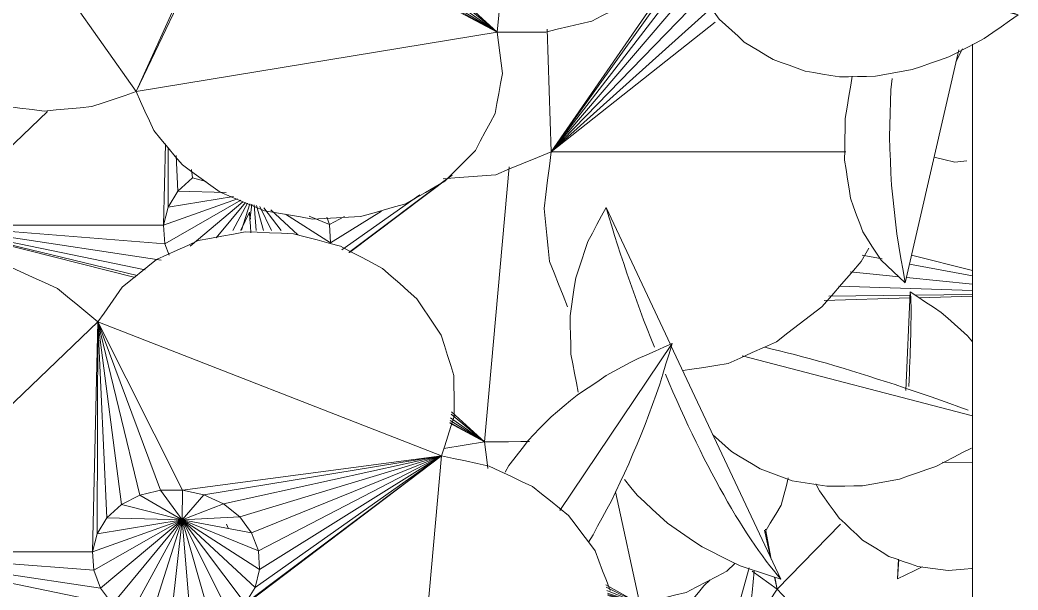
# Model space of a CAD drawing. Header units: metres. Extents: x -18.34 to -13.25, y -25.49 to -16.26.
# Drawn here: x -14.7853 to -14.6854, y -21.1106 to -21.0536 of the extents above; entities that cross this region are included whole.
import ezdxf

# ---------------------------------------------------------------- set-up
doc = ezdxf.new("R2010")
doc.units = ezdxf.units.M
for name, color, linetype, lineweight in [('Importações nas famílias', 7, 'Continuous', 5), ('Quadro estrutural', 7, 'Continuous', 5), ('Vegetação', 7, 'Continuous', 5)]:
    doc.layers.add(name, color=color, linetype=linetype, lineweight=lineweight)

# ---------------------------------------------------------------- blocks, each defined once
blk = doc.blocks.new('Tram - Tram-V1-Pavimento 02 - Executivo')
at = {"layer": 'Quadro estrutural'}
blk.add_line((3.763172, -0.05), (3.494754, -0.05), dxfattribs=at)
blk = doc.blocks.new('Planta_pergolado_12200 - plantas pergolado_skp_Component_12-V3789-Pavimento 02 - Executivo')
at = {"layer": 'Importações nas famílias', "color": 9}
blk.add_line((-0.100745, -0.047518), (-0.094725, -0.024481), dxfattribs=at)
at = {"layer": 'Importações nas famílias', "color": 9, "flags": 128}
for points in [[(-0.102601, -0.021515), (-0.103172, -0.022143), (-0.103743, -0.02277), (-0.104314, -0.023398)], [(-0.104314, -0.023398), (-0.10475, -0.02412), (-0.105187, -0.024843), (-0.105624, -0.025565), (-0.106061, -0.026288)], [(-0.106061, -0.026288), (-0.106354, -0.027089), (-0.106646, -0.02789), (-0.106939, -0.02869), (-0.107231, -0.029491)], [(-0.09461, -0.02971), (-0.094426, -0.028967), (-0.094243, -0.028224), (-0.094059, -0.027481), (-0.093876, -0.026738)], [(-0.107231, -0.029491), (-0.107373, -0.030351), (-0.107514, -0.031212), (-0.107656, -0.032072), (-0.107797, -0.032932)], [(-0.095486, -0.032899), (-0.095267, -0.032101), (-0.095048, -0.031304), (-0.094829, -0.030507), (-0.09461, -0.02971)], [(-0.107797, -0.032932), (-0.107784, -0.033832), (-0.107771, -0.034731), (-0.107758, -0.035631), (-0.107745, -0.03653)], [(-0.096493, -0.036268), (-0.096241, -0.035426), (-0.095989, -0.034583), (-0.095738, -0.033741), (-0.095486, -0.032899)], [(-0.107745, -0.03653), (-0.107578, -0.037448), (-0.107411, -0.038365), (-0.107244, -0.039283), (-0.107077, -0.0402)], [(-0.097622, -0.039782), (-0.09734, -0.038904), (-0.097058, -0.038025), (-0.096775, -0.037147), (-0.096493, -0.036268)], [(-0.098858, -0.0434), (-0.098549, -0.042496), (-0.09824, -0.041591), (-0.097931, -0.040687), (-0.097622, -0.039782)], [(-0.107077, -0.0402), (-0.10676, -0.041115), (-0.106443, -0.042029), (-0.106125, -0.042943), (-0.105808, -0.043857)], [(-0.105808, -0.043857), (-0.105348, -0.044747), (-0.104888, -0.045636), (-0.104428, -0.046525), (-0.103968, -0.047415)], [(-0.100189, -0.047083), (-0.099857, -0.046162), (-0.099524, -0.045242), (-0.099191, -0.044321), (-0.098858, -0.0434)]]:
    blk.add_lwpolyline(points, dxfattribs=at)
blk = doc.blocks.new('Planta_pergolado_12200 - plantas pergolado_skp_Component_17-V3790-Pavimento 02 - Executivo')
at = {"layer": 'Importações nas famílias', "color": 9}
for p, q in [((-0.086916, 0.03625), (-0.081665, 0.056943)), ((-0.086706, 0.036054), (-0.081665, 0.056943)), ((-0.086125, 0.035256), (-0.081665, 0.056943)), ((-0.085155, 0.033671), (-0.081665, 0.056943)), ((-0.081665, 0.056943), (-0.085094, 0.05452)), ((-0.083525, 0.033295), (-0.081665, 0.056943)), ((-0.081669, 0.033416), (-0.081665, 0.056943)), ((-0.081665, 0.056943), (-0.070285, 0.045033)), ((-0.08466, 0.032863), (-0.083525, 0.033295)), ((-0.083525, 0.033295), (-0.081669, 0.033416)), ((-0.079166, 0.02568), (-0.083525, 0.033295)), ((-0.073515, 0.033224), (-0.081669, 0.033416)), ((-0.079874, 0.032966), (-0.081669, 0.033416)), ((-0.079028, 0.026023), (-0.081669, 0.033416)), ((-0.078261, 0.031978), (-0.079874, 0.032966)), ((-0.079874, 0.032966), (-0.073921, 0.03294)), ((-0.078797, 0.026436), (-0.079874, 0.032966)), ((-0.078397, 0.027154), (-0.078261, 0.031978)), ((-0.078261, 0.031978), (-0.07469, 0.032141)), ((-0.076941, 0.030518), (-0.078261, 0.031978)), ((-0.079316, 0.025473), (-0.083759, 0.030762)), ((-0.07729, 0.029139), (-0.076941, 0.030518)), ((-0.076097, 0.030627), (-0.076941, 0.030518)), ((-0.079389, 0.025223), (-0.082943, 0.028148)), ((-0.079452, 0.025004), (-0.08219, 0.026498)), ((-0.079512, 0.024797), (-0.082152, 0.02563)), ((-0.079636, 0.024368), (-0.08219, 0.024148)), ((-0.07971, 0.024115), (-0.08219, 0.023406)), ((-0.079572, 0.02459), (-0.080934, 0.02474)), ((-0.079801, 0.023801), (-0.08219, 0.022601)), ((-0.08219, 0.021658), (-0.079926, 0.02337)), ((-0.080126, 0.022679), (-0.08262, 0.019979)), ((-0.083438, 0.016701), (-0.080549, 0.021221)), ((-0.081583, 0.016821), (-0.080763, 0.018836)), ((-0.08087, 0.017092), (-0.081583, 0.016821)), ((-0.081583, 0.016821), (-0.083438, 0.016701)), ((-0.080269, 0.011627), (-0.083438, 0.016701)), ((-0.080798, 0.01531), (-0.081583, 0.016821)), ((-0.078623, 0.007785), (-0.084118, 0.01557)), ((-0.076651, 0.004554), (-0.084414, 0.014811)), ((-0.076647, 0.004585), (-0.084389, 0.014873)), ((-0.104007, 0.005364), (-0.103342, 0.001313)), ((-0.103342, 0.001313), (-0.101487, 0.004776)), ((-0.103342, 0.001313), (-0.101398, 0.004762)), ((-0.101222, 0.004735), (-0.103342, 0.001313)), ((-0.100949, 0.004694), (-0.103342, 0.001313)), ((-0.100582, 0.004637), (-0.103342, 0.001313)), ((-0.100328, 0.004598), (-0.103342, 0.001313)), ((-0.07582, -0.001169), (-0.103342, 0.001313))]:
    blk.add_line(p, q, dxfattribs=at)
at = {"layer": 'Importações nas famílias', "color": 9, "flags": 128}
for points in [[(-0.074649, 0.064504), (-0.073519, 0.064943), (-0.07239, 0.065381), (-0.071261, 0.06582), (-0.070132, 0.066258)], [(-0.070132, 0.066258), (-0.068959, 0.066298), (-0.067786, 0.066339), (-0.066614, 0.066379), (-0.065441, 0.06642)], [(-0.065441, 0.06642), (-0.064325, 0.066058), (-0.063209, 0.065697), (-0.062094, 0.065336), (-0.060978, 0.064975)], [(-0.060978, 0.064975), (-0.060014, 0.064243), (-0.05905, 0.063511)], [(-0.078606, 0.061308), (-0.077616, 0.062107), (-0.076627, 0.062906), (-0.075638, 0.063705), (-0.074649, 0.064504)], [(-0.08571, 0.062126), (-0.084907, 0.061416), (-0.084104, 0.060705)], [(-0.081665, 0.056943), (-0.0809, 0.058034), (-0.080135, 0.059125), (-0.07937, 0.060217), (-0.078606, 0.061308)], [(-0.084104, 0.060705), (-0.083494, 0.059765), (-0.082884, 0.058824), (-0.082275, 0.057883), (-0.081665, 0.056943)], [(-0.103342, 0.001313), (-0.104369, 0.001183), (-0.105396, 0.001053), (-0.106018, 0.000974)], [(-0.103318, -0.003208), (-0.103323, -0.002321), (-0.103329, -0.00111), (-0.103335, 0.000101), (-0.103342, 0.001313)]]:
    blk.add_lwpolyline(points, dxfattribs=at)
blk = doc.blocks.new('Planta_pergolado_12200 - plantas pergolado_skp_Component_16-V3791-Pavimento 02 - Executivo')
for name in ['Planta_pergolado_12200 - plantas pergolado_skp_Component_17-V3790-Pavimento 02 - Executivo', 'Planta_pergolado_12200 - plantas pergolado_skp_Component_12-V3789-Pavimento 02 - Executivo']:
    blk.add_blockref(name, (0, 0))
blk = doc.blocks.new('Planta_pergolado_12200 - plantas pergolado_skp_Component_12-V3802-Pavimento 02 - Executivo')
at = {"layer": 'Importações nas famílias', "color": 9}
for p, q in [((-0.111576, 0.027119), (-0.112057, 0.026919)), ((-0.080362, 0.024815), (-0.081056, 0.024724))]:
    blk.add_line(p, q, dxfattribs=at)
at = {"layer": 'Importações nas famílias', "color": 9, "flags": 128}
for points in [[(-0.080362, 0.024815), (-0.081257, 0.025246), (-0.082152, 0.025677), (-0.08219, 0.025696)], [(-0.082444, 0.024682), (-0.08175, 0.024726), (-0.081056, 0.02477), (-0.080362, 0.024815)]]:
    blk.add_lwpolyline(points, dxfattribs=at)
blk = doc.blocks.new('Planta_pergolado_12200 - plantas pergolado_skp_Component_12-V514-Pavimento 02 - Executivo')
at = {"layer": 'Importações nas famílias', "color": 9}
for p, q in [((-0.093519, 0.017482), (-0.110227, 0.006232)), ((-0.113392, 0.009084), (-0.112637, 0.009554)), ((-0.105724, 0.001133), (-0.106387, 0.000745))]:
    blk.add_line(p, q, dxfattribs=at)
at = {"layer": 'Importações nas famílias', "color": 9, "flags": 128}
for points in [[(-0.097586, 0.016223), (-0.096569, 0.016538), (-0.095552, 0.016853), (-0.094536, 0.017167), (-0.093519, 0.017482)], [(-0.093519, 0.017482), (-0.093887, 0.016628), (-0.094255, 0.015774), (-0.094623, 0.01492), (-0.09499, 0.014065)], [(-0.101624, 0.014765), (-0.100614, 0.01513), (-0.099605, 0.015494), (-0.098595, 0.015859), (-0.097586, 0.016223)], [(-0.105539, 0.013142), (-0.10456, 0.013548), (-0.103581, 0.013953), (-0.102602, 0.014359), (-0.101624, 0.014765)], [(-0.09499, 0.014065), (-0.095421, 0.013269), (-0.095852, 0.012473), (-0.096284, 0.011677), (-0.096715, 0.010881)], [(-0.109239, 0.011391), (-0.108314, 0.011829), (-0.107389, 0.012266), (-0.106464, 0.012704), (-0.105539, 0.013142)], [(-0.112637, 0.009554), (-0.111788, 0.010013), (-0.110938, 0.010473), (-0.110088, 0.010932), (-0.109239, 0.011391)], [(-0.096715, 0.010881), (-0.097204, 0.010152), (-0.097694, 0.009423), (-0.098183, 0.008694), (-0.098673, 0.007965)], [(-0.098673, 0.007965), (-0.099216, 0.007311), (-0.099758, 0.006658), (-0.100301, 0.006004), (-0.100844, 0.00535)], [(-0.100844, 0.00535), (-0.101433, 0.004778), (-0.102023, 0.004207), (-0.102613, 0.003636), (-0.103203, 0.003064)], [(-0.103203, 0.003064), (-0.103833, 0.002581), (-0.104463, 0.002099), (-0.105093, 0.001616), (-0.105724, 0.001133)]]:
    blk.add_lwpolyline(points, dxfattribs=at)
blk = doc.blocks.new('Planta_pergolado_12200 - plantas pergolado_skp_Component_17-V1909-Pavimento 02 - Executivo')
at = {"layer": 'Importações nas famílias', "color": 9}
for p, q in [((-0.031085, 0.002793), (-0.062363, -0.000026)), ((-0.031085, 0.002793), (-0.046396, -0.017437)), ((-0.031085, 0.002793), (-0.045868, -0.016852)), ((-0.031085, 0.002793), (-0.044255, -0.015864)), ((-0.031085, 0.002793), (-0.04246, -0.015414)), ((-0.031085, 0.002793), (-0.040605, -0.015534)), ((-0.031085, 0.002793), (-0.038815, -0.016216)), ((-0.031085, 0.002793), (-0.037214, -0.017413)), ((-0.031085, 0.002793), (-0.03591, -0.019042)), ((-0.031085, 0.002793), (-0.034992, -0.020995)), ((-0.034523, -0.023136), (-0.031085, 0.002793)), ((-0.031085, 0.002793), (-0.017688, -0.031588)), ((-0.044255, -0.015864), (-0.045868, -0.016852)), ((-0.04246, -0.015414), (-0.044255, -0.015864)), ((-0.037494, -0.023183), (-0.044255, -0.015864)), ((-0.040605, -0.015534), (-0.04246, -0.015414)), ((-0.04246, -0.015414), (-0.037494, -0.023183)), ((-0.038815, -0.016216), (-0.040605, -0.015534)), ((-0.040605, -0.015534), (-0.037494, -0.023183)), ((-0.045868, -0.016852), (-0.037494, -0.023183)), ((-0.037494, -0.023183), (-0.038815, -0.016216)), ((-0.038174, -0.016695), (-0.038815, -0.016216)), ((-0.037214, -0.017413), (-0.038174, -0.016695)), ((-0.037214, -0.017413), (-0.037494, -0.023183)), ((-0.03591, -0.019042), (-0.037214, -0.017413)), ((-0.037494, -0.023183), (-0.047188, -0.018312)), ((-0.037494, -0.023183), (-0.03591, -0.019042)), ((-0.034992, -0.020995), (-0.03591, -0.019042)), ((-0.037494, -0.023183), (-0.048125, -0.020144)), ((-0.037494, -0.023183), (-0.034992, -0.020995)), ((-0.034523, -0.023136), (-0.034992, -0.020995)), ((-0.037494, -0.023183), (-0.048616, -0.022223)), ((-0.037494, -0.023183), (-0.048628, -0.024408)), ((-0.037494, -0.023183), (-0.048158, -0.026549)), ((-0.037494, -0.023183), (-0.047241, -0.028501)), ((-0.037494, -0.023183), (-0.045937, -0.030131)), ((-0.037494, -0.023183), (-0.044335, -0.031328)), ((-0.037494, -0.023183), (-0.042546, -0.032009)), ((-0.037494, -0.023183), (-0.040691, -0.032129)), ((-0.037494, -0.023183), (-0.038895, -0.03168)), ((-0.037494, -0.023183), (-0.034523, -0.023136)), ((-0.034534, -0.025321), (-0.037494, -0.023183)), ((-0.037494, -0.023183), (-0.035025, -0.0274)), ((-0.037494, -0.023183), (-0.035963, -0.029232)), ((-0.037494, -0.023183), (-0.037283, -0.030692)), ((-0.034534, -0.025321), (-0.034523, -0.023136)), ((-0.034523, -0.023136), (-0.017688, -0.031588)), ((-0.034633, -0.025739), (-0.035025, -0.0274)), ((-0.034633, -0.025739), (-0.034534, -0.025321)), ((-0.034534, -0.025321), (-0.017688, -0.031588)), ((-0.035025, -0.0274), (-0.035963, -0.029232)), ((-0.017688, -0.031588), (-0.035025, -0.0274)), ((-0.035963, -0.029232), (-0.037283, -0.030692)), ((-0.017688, -0.031588), (-0.035963, -0.029232)), ((-0.045937, -0.030131), (-0.044335, -0.031328)), ((-0.045937, -0.030131), (-0.040686, -0.055656)), ((-0.037283, -0.030692), (-0.038895, -0.03168)), ((-0.037283, -0.030692), (-0.017688, -0.031588)), ((-0.044335, -0.031328), (-0.042546, -0.032009)), ((-0.044335, -0.031328), (-0.040686, -0.055656)), ((-0.017688, -0.031588), (-0.040691, -0.032129)), ((-0.038895, -0.03168), (-0.040691, -0.032129)), ((-0.040686, -0.055656), (-0.017688, -0.031588)), ((-0.038895, -0.03168), (-0.017688, -0.031588)), ((-0.042546, -0.032009), (-0.040691, -0.032129)), ((-0.042546, -0.032009), (-0.040686, -0.055656)), ((-0.040691, -0.032129), (-0.040686, -0.055656))]:
    blk.add_line(p, q, dxfattribs=at)
at = {"layer": 'Importações nas famílias', "color": 9, "flags": 128}
for points in [[(-0.040604, 0.018139), (-0.041596, 0.018517), (-0.042587, 0.018895), (-0.043579, 0.019273), (-0.044571, 0.01965)], [(-0.037053, 0.015486), (-0.037941, 0.016149), (-0.038828, 0.016812), (-0.039716, 0.017476), (-0.040604, 0.018139)], [(-0.034161, 0.011871), (-0.034884, 0.012775), (-0.035607, 0.013678), (-0.03633, 0.014582), (-0.037053, 0.015486)], [(-0.032126, 0.007542), (-0.032635, 0.008624), (-0.033143, 0.009707), (-0.033652, 0.010789), (-0.034161, 0.011871)], [(-0.031085, 0.002793), (-0.031345, 0.003981), (-0.031605, 0.005168), (-0.031866, 0.006355), (-0.032126, 0.007542)], [(-0.027164, 0.004037), (-0.028144, 0.003726), (-0.029125, 0.003415), (-0.030105, 0.003104), (-0.031085, 0.002793)], [(-0.023054, 0.004024), (-0.024081, 0.004028), (-0.025109, 0.004031), (-0.026137, 0.004034), (-0.027164, 0.004037)], [(-0.019035, 0.002756), (-0.020039, 0.003073), (-0.021044, 0.00339), (-0.022049, 0.003707), (-0.023054, 0.004024)], [(-0.01538, 0.000319), (-0.016294, 0.000928), (-0.017207, 0.001538), (-0.018121, 0.002147), (-0.019035, 0.002756)], [(-0.012339, -0.003121), (-0.013099, -0.002261), (-0.013859, -0.001401), (-0.01462, -0.000541), (-0.01538, 0.000319)], [(-0.010119, -0.007329), (-0.010674, -0.006277), (-0.011229, -0.005225), (-0.011784, -0.004173), (-0.012339, -0.003121)], [(-0.008872, -0.012019), (-0.009183, -0.010847), (-0.009495, -0.009674), (-0.009807, -0.008502), (-0.010119, -0.007329)], [(-0.008681, -0.016871), (-0.008729, -0.015658), (-0.008776, -0.014445), (-0.008824, -0.013232), (-0.008872, -0.012019)], [(-0.009561, -0.021555), (-0.009341, -0.020384), (-0.009121, -0.019213), (-0.008901, -0.018042), (-0.008681, -0.016871)], [(-0.011452, -0.025751), (-0.010979, -0.024702), (-0.010507, -0.023653), (-0.010034, -0.022604), (-0.009561, -0.021555)], [(-0.014224, -0.029173), (-0.013531, -0.028317), (-0.012838, -0.027462), (-0.012145, -0.026606), (-0.011452, -0.025751)], [(-0.017688, -0.031588), (-0.016822, -0.030984), (-0.015956, -0.03038), (-0.01509, -0.029776), (-0.014224, -0.029173)], [(-0.014336, -0.035647), (-0.015174, -0.034632), (-0.016012, -0.033617), (-0.01685, -0.032603), (-0.017688, -0.031588)], [(-0.012077, -0.04062), (-0.012642, -0.039377), (-0.013206, -0.038133), (-0.013771, -0.03689), (-0.014336, -0.035647)]]:
    blk.add_lwpolyline(points, dxfattribs=at)
blk = doc.blocks.new('Planta_pergolado_12200 - plantas pergolado_skp_Component_16-V3803-Pavimento 02 - Executivo')
at = {"extrusion": (0, 0, -1), "zscale": -1, "rotation": 180}
for name, p in [('Planta_pergolado_12200 - plantas pergolado_skp_Component_17-V1909-Pavimento 02 - Executivo', (0.073651, 0.008389)), ('Planta_pergolado_12200 - plantas pergolado_skp_Component_12-V514-Pavimento 02 - Executivo', (0, 0))]:
    blk.add_blockref(name, p, dxfattribs=at)
blk.add_blockref('Planta_pergolado_12200 - plantas pergolado_skp_Component_12-V3802-Pavimento 02 - Executivo', (0, 0))
blk = doc.blocks.new('Planta_pergolado_12200 - plantas pergolado_skp_Component_17-V3804-Pavimento 02 - Executivo')
at = {"layer": 'Importações nas famílias', "color": 9}
for p, q in [((-0.118922, 0.098288), (-0.102095, 0.080678)), ((-0.095608, 0.096543), (-0.09551, 0.095172)), ((-0.102095, 0.080678), (-0.125098, 0.08122)), ((-0.123302, 0.08077), (-0.125098, 0.08122)), ((-0.121901, 0.072273), (-0.125098, 0.08122)), ((-0.12169, 0.079782), (-0.123302, 0.08077)), ((-0.123302, 0.08077), (-0.102095, 0.080678)), ((-0.121901, 0.072273), (-0.123302, 0.08077)), ((-0.12169, 0.079782), (-0.102095, 0.080678)), ((-0.102095, 0.080678), (-0.12037, 0.078322)), ((-0.102095, 0.080678), (-0.119432, 0.07649)), ((-0.118941, 0.074411), (-0.102095, 0.080678)), ((-0.11893, 0.072226), (-0.102095, 0.080678)), ((-0.105392, 0.072218), (-0.102095, 0.080678)), ((-0.121901, 0.072273), (-0.126162, 0.079718)), ((-0.121901, 0.072273), (-0.12169, 0.079782)), ((-0.12037, 0.078322), (-0.12169, 0.079782)), ((-0.121901, 0.072273), (-0.12037, 0.078322)), ((-0.119432, 0.07649), (-0.12037, 0.078322)), ((-0.121901, 0.072273), (-0.126268, 0.077472)), ((-0.121901, 0.072273), (-0.119432, 0.07649)), ((-0.11904, 0.074829), (-0.119432, 0.07649)), ((-0.121901, 0.072273), (-0.126258, 0.075859)), ((-0.121901, 0.072273), (-0.125879, 0.074444)), ((-0.118941, 0.074411), (-0.121901, 0.072273)), ((-0.11904, 0.074829), (-0.118941, 0.074411)), ((-0.118941, 0.074411), (-0.11893, 0.072226)), ((-0.121901, 0.072273), (-0.125699, 0.073472)), ((-0.121901, 0.072273), (-0.125551, 0.072675)), ((-0.121901, 0.072273), (-0.123936, 0.072097)), ((-0.121901, 0.072273), (-0.123222, 0.071895)), ((-0.121901, 0.072273), (-0.122858, 0.071792)), ((-0.122625, 0.071726), (-0.121901, 0.072273)), ((-0.121901, 0.072273), (-0.122452, 0.071677)), ((-0.122308, 0.071636), (-0.121901, 0.072273)), ((-0.122175, 0.071598), (-0.121901, 0.072273)), ((-0.121901, 0.072273), (-0.122036, 0.071559)), ((-0.121901, 0.072273), (-0.121522, 0.071283)), ((-0.121864, 0.071513), (-0.121901, 0.072273)), ((-0.121901, 0.072273), (-0.119399, 0.070085)), ((-0.121901, 0.072273), (-0.11893, 0.072226)), ((-0.11893, 0.072226), (-0.119399, 0.070085)), ((-0.11893, 0.072226), (-0.118547, 0.069336)), ((-0.148237, 0.058048), (-0.14677, 0.049117)), ((-0.14677, 0.049117), (-0.143612, 0.055014)), ((-0.14677, 0.049117), (-0.143617, 0.054714)), ((-0.143626, 0.054194), (-0.14677, 0.049117)), ((-0.143749, 0.053385), (-0.14677, 0.049117)), ((-0.143648, 0.052878), (-0.14677, 0.049117)), ((-0.143654, 0.052514), (-0.14677, 0.049117)), ((-0.143129, 0.048788), (-0.14677, 0.049117))]:
    blk.add_line(p, q, dxfattribs=at)
at = {"layer": 'Importações nas famílias', "color": 9, "flags": 128}
for points in [[(-0.09551, 0.095172), (-0.095753, 0.093806), (-0.095997, 0.092441), (-0.09624, 0.091076), (-0.096484, 0.08971)], [(-0.096484, 0.08971), (-0.097049, 0.088467), (-0.097613, 0.087224), (-0.098178, 0.085981), (-0.098743, 0.084737)], [(-0.098743, 0.084737), (-0.099581, 0.083723), (-0.100419, 0.082708), (-0.101257, 0.081693), (-0.102095, 0.080678)], [(-0.102095, 0.080678), (-0.101229, 0.080074), (-0.100363, 0.079471), (-0.099497, 0.078867), (-0.098631, 0.078263)], [(-0.098631, 0.078263), (-0.097938, 0.077408), (-0.097245, 0.076552), (-0.096552, 0.075697), (-0.095859, 0.074841)], [(-0.095859, 0.074841), (-0.095386, 0.073792), (-0.094914, 0.072743), (-0.094646, 0.07215)], [(-0.150878, 0.048597), (-0.151885, 0.048783), (-0.152893, 0.04897), (-0.153866, 0.04915)], [(-0.14677, 0.049117), (-0.147797, 0.048987), (-0.148824, 0.048857), (-0.149851, 0.048727), (-0.150878, 0.048597)], [(-0.146745, 0.044272), (-0.146751, 0.045483), (-0.146758, 0.046694), (-0.146764, 0.047905), (-0.14677, 0.049117)], [(-0.146252, 0.042186), (-0.146473, 0.043119), (-0.146745, 0.044272)]]:
    blk.add_lwpolyline(points, dxfattribs=at)
blk = doc.blocks.new('Planta_pergolado_12200 - plantas pergolado_skp_Component_16-V3805-Pavimento 02 - Executivo')
blk.add_blockref('Planta_pergolado_12200 - plantas pergolado_skp_Component_17-V3804-Pavimento 02 - Executivo', (0, 0))
blk = doc.blocks.new('Planta_pergolado_12200 - plantas pergolado_skp_Component_12-V522-Pavimento 02 - Executivo')
at = {"layer": 'Importações nas famílias', "color": 9}
for p, q in [((-0.117094, 0.028327), (-0.093719, 0.017348)), ((-0.093601, 0.017292), (-0.079886, 0.01085))]:
    blk.add_line(p, q, dxfattribs=at)
at = {"layer": 'Importações nas famílias', "color": 9, "flags": 128}
for points in [[(-0.115746, 0.024267), (-0.116083, 0.025282), (-0.11642, 0.026297), (-0.116757, 0.027312), (-0.117094, 0.028327)], [(-0.117094, 0.028327), (-0.116644, 0.027964), (-0.116194, 0.027601), (-0.115744, 0.027237), (-0.115294, 0.026874)], [(-0.115294, 0.026874), (-0.11476, 0.026496), (-0.114225, 0.026118), (-0.113691, 0.025741), (-0.113157, 0.025363)], [(-0.113157, 0.025363), (-0.112544, 0.024975), (-0.111931, 0.024587), (-0.111318, 0.024199), (-0.110705, 0.023811)], [(-0.113865, 0.020462), (-0.114335, 0.021413), (-0.114806, 0.022364), (-0.115276, 0.023315), (-0.115746, 0.024267)], [(-0.110705, 0.023811), (-0.110021, 0.023417), (-0.109336, 0.023023), (-0.108652, 0.022629), (-0.107967, 0.022235)], [(-0.107967, 0.022235), (-0.107218, 0.02184), (-0.10647, 0.021445), (-0.105721, 0.021049), (-0.104972, 0.020654)], [(-0.111495, 0.017002), (-0.112087, 0.017867), (-0.11268, 0.018732), (-0.113273, 0.019597), (-0.113865, 0.020462)], [(-0.104972, 0.020654), (-0.104168, 0.020261), (-0.103364, 0.019869), (-0.102559, 0.019476), (-0.101755, 0.019084)], [(-0.101755, 0.019084), (-0.100903, 0.018699), (-0.100052, 0.018313), (-0.099201, 0.017928), (-0.098349, 0.017543)], [(-0.108691, 0.013968), (-0.109392, 0.014726), (-0.110093, 0.015485), (-0.110794, 0.016243), (-0.111495, 0.017002)], [(-0.098349, 0.017543), (-0.097461, 0.017169), (-0.096572, 0.016795)], [(-0.093879, 0.01569), (-0.092962, 0.015332), (-0.092046, 0.014974), (-0.09113, 0.014616)], [(-0.09113, 0.014616), (-0.090196, 0.014277), (-0.089263, 0.013939), (-0.088329, 0.013601), (-0.087396, 0.013262)], [(-0.107105, 0.0127), (-0.107898, 0.013334), (-0.108691, 0.013968)], [(-0.087396, 0.013262), (-0.086455, 0.012947), (-0.085515, 0.012632), (-0.084574, 0.012317), (-0.083634, 0.012002)], [(-0.083634, 0.012002), (-0.082697, 0.011714), (-0.08176, 0.011426), (-0.080823, 0.011138), (-0.079886, 0.01085)], [(-0.079886, 0.01085), (-0.08074, 0.010394), (-0.081594, 0.009938), (-0.082448, 0.009483), (-0.083302, 0.009027)], [(-0.083302, 0.009027), (-0.084213, 0.008724), (-0.085124, 0.008422), (-0.086036, 0.00812), (-0.086947, 0.007817)], [(-0.094573, 0.007337), (-0.095524, 0.007522), (-0.096475, 0.007707), (-0.097426, 0.007892), (-0.098376, 0.008077)], [(-0.090733, 0.007249), (-0.091693, 0.007271), (-0.092653, 0.007293), (-0.093613, 0.007315), (-0.094573, 0.007337)], [(-0.086947, 0.007817), (-0.087893, 0.007675), (-0.08884, 0.007533), (-0.089786, 0.007391), (-0.090733, 0.007249)]]:
    blk.add_lwpolyline(points, dxfattribs=at)
blk = doc.blocks.new('Planta_pergolado_12200 - plantas pergolado_skp_Component_12-V513-Pavimento 02 - Executivo')
at = {"layer": 'Importações nas famílias', "color": 9}
for p, q in [((-0.134273, 0.043687), (-0.125598, 0.010494)), ((-0.127873, 0.009869), (-0.128754, 0.010133))]:
    blk.add_line(p, q, dxfattribs=at)
at = {"layer": 'Importações nas famílias', "color": 9, "flags": 128}
for points in [[(-0.136641, 0.040312), (-0.136049, 0.041156), (-0.135457, 0.042), (-0.134865, 0.042843), (-0.134273, 0.043687)], [(-0.134273, 0.043687), (-0.13392, 0.04276), (-0.133568, 0.041834), (-0.133215, 0.040907), (-0.132862, 0.039981)], [(-0.138481, 0.036755), (-0.138021, 0.037644), (-0.137561, 0.038534), (-0.137101, 0.039423), (-0.136641, 0.040312)], [(-0.132862, 0.039981), (-0.132529, 0.03906), (-0.132197, 0.038139), (-0.131864, 0.037218), (-0.131531, 0.036298)], [(-0.13975, 0.033098), (-0.139433, 0.034012), (-0.139115, 0.034926), (-0.138798, 0.035841), (-0.138481, 0.036755)], [(-0.131531, 0.036298), (-0.131222, 0.035393), (-0.130913, 0.034489), (-0.130604, 0.033584), (-0.130295, 0.032679)], [(-0.140418, 0.029428), (-0.140251, 0.030345), (-0.140084, 0.031263), (-0.139917, 0.03218), (-0.13975, 0.033098)], [(-0.130295, 0.032679), (-0.130012, 0.031801), (-0.12973, 0.030923), (-0.129448, 0.030044), (-0.129166, 0.029166)], [(-0.14047, 0.02583), (-0.140457, 0.026729), (-0.140444, 0.027629), (-0.140431, 0.028528), (-0.140418, 0.029428)], [(-0.129166, 0.029166), (-0.128914, 0.028323), (-0.128662, 0.027481), (-0.12841, 0.026639), (-0.128158, 0.025796)], [(-0.139904, 0.022389), (-0.140046, 0.023249), (-0.140187, 0.024109), (-0.140329, 0.024969), (-0.14047, 0.02583)], [(-0.128158, 0.025796), (-0.127939, 0.024999), (-0.12772, 0.024202), (-0.127501, 0.023405), (-0.127283, 0.022607)], [(-0.138734, 0.019186), (-0.139026, 0.019986), (-0.139319, 0.020787), (-0.139611, 0.021588), (-0.139904, 0.022389)], [(-0.127283, 0.022607), (-0.127099, 0.021864), (-0.126915, 0.021121), (-0.126732, 0.020378), (-0.126548, 0.019635)], [(-0.136986, 0.016295), (-0.137423, 0.017018), (-0.13786, 0.01774), (-0.138297, 0.018463), (-0.138734, 0.019186)], [(-0.126548, 0.019635), (-0.126402, 0.018955), (-0.126256, 0.018274), (-0.12611, 0.017594), (-0.125964, 0.016913)], [(-0.134703, 0.013785), (-0.135274, 0.014413), (-0.135845, 0.01504), (-0.136415, 0.015668), (-0.136986, 0.016295)], [(-0.125964, 0.016913), (-0.125857, 0.016302), (-0.12575, 0.015692), (-0.125643, 0.015081), (-0.125536, 0.01447)], [(-0.125536, 0.01447), (-0.125469, 0.013937), (-0.125402, 0.013403), (-0.125336, 0.012869), (-0.125269, 0.012335)], [(-0.131937, 0.011715), (-0.132629, 0.012233), (-0.13332, 0.01275), (-0.134012, 0.013268), (-0.134703, 0.013785)], [(-0.125269, 0.012335), (-0.125243, 0.011884), (-0.125217, 0.011433), (-0.125192, 0.010981)], [(-0.128754, 0.010133), (-0.12955, 0.010529), (-0.130346, 0.010924), (-0.131141, 0.01132), (-0.131937, 0.011715)]]:
    blk.add_lwpolyline(points, dxfattribs=at)
blk = doc.blocks.new('Planta_pergolado_12200 - plantas pergolado_skp_Component_17-V3811-Pavimento 02 - Executivo')
at = {"layer": 'Importações nas famílias', "color": 9}
for p, q in [((-0.040686, 0.055656), (-0.068297, 0.03615)), ((-0.068297, 0.03615), (-0.062363, 0.000026)), ((-0.048158, 0.026549), (-0.068297, 0.03615)), ((-0.068297, 0.03615), (-0.047974, 0.026942)), ((-0.062363, 0.000026), (-0.048158, 0.026549)), ((-0.062363, 0.000026), (-0.048628, 0.024408)), ((-0.048616, 0.022223), (-0.062363, 0.000026)), ((-0.048125, 0.020144), (-0.062363, 0.000026)), ((-0.047188, 0.018312), (-0.062363, 0.000026)), ((-0.046396, 0.017437), (-0.062363, 0.000026)), ((-0.031085, -0.002793), (-0.062363, 0.000026))]:
    blk.add_line(p, q, dxfattribs=at)
at = {"layer": 'Importações nas famílias', "color": 9, "flags": 128}
for points in [[(-0.07025, 0.045368), (-0.070096, 0.046575), (-0.069941, 0.047781), (-0.069786, 0.048988), (-0.069632, 0.050195)], [(-0.069795, 0.040578), (-0.069909, 0.041775), (-0.070023, 0.042973), (-0.070137, 0.04417), (-0.07025, 0.045368)], [(-0.068297, 0.03615), (-0.068672, 0.037257), (-0.069046, 0.038364), (-0.069421, 0.039471), (-0.069795, 0.040578)], [(-0.072203, 0.034399), (-0.071226, 0.034837), (-0.07025, 0.035275), (-0.069274, 0.035712), (-0.068297, 0.03615)], [(-0.07564, 0.031537), (-0.07478, 0.032253), (-0.073921, 0.032968), (-0.073062, 0.033684), (-0.072203, 0.034399)], [(-0.078374, 0.027758), (-0.077691, 0.028703), (-0.077007, 0.029648), (-0.076323, 0.030592), (-0.07564, 0.031537)], [(-0.08022, 0.02332), (-0.079758, 0.02443), (-0.079297, 0.025539), (-0.078836, 0.026649), (-0.078374, 0.027758)], [(-0.081051, 0.018526), (-0.080843, 0.019725), (-0.080635, 0.020923), (-0.080427, 0.022122), (-0.08022, 0.02332)], [(-0.08081, 0.013702), (-0.08087, 0.014908), (-0.08093, 0.016114), (-0.08099, 0.01732), (-0.081051, 0.018526)], [(-0.079515, 0.009177), (-0.079839, 0.010308), (-0.080162, 0.011439), (-0.080486, 0.012571), (-0.08081, 0.013702)], [(-0.077253, 0.005259), (-0.077818, 0.006238), (-0.078384, 0.007218), (-0.078949, 0.008197), (-0.079515, 0.009177)], [(-0.074178, 0.002215), (-0.074947, 0.002976), (-0.075715, 0.003737), (-0.076484, 0.004498), (-0.077253, 0.005259)], [(-0.070501, 0.000253), (-0.07142, 0.000743), (-0.072339, 0.001234), (-0.073259, 0.001724), (-0.074178, 0.002215)], [(-0.066471, -0.000494), (-0.067478, -0.000307), (-0.068486, -0.00012), (-0.069493, 0.000066), (-0.070501, 0.000253)], [(-0.062363, 0.000026), (-0.06339, -0.000104), (-0.064417, -0.000234), (-0.065444, -0.000364), (-0.066471, -0.000494)], [(-0.062338, -0.004819), (-0.062344, -0.003607), (-0.062351, -0.002396), (-0.062357, -0.001185), (-0.062363, 0.000026)], [(-0.061249, -0.009429), (-0.061521, -0.008277), (-0.061794, -0.007124), (-0.062066, -0.005971), (-0.062338, -0.004819)], [(-0.05917, -0.013492), (-0.05969, -0.012476), (-0.060209, -0.011461), (-0.060729, -0.010445), (-0.061249, -0.009429)]]:
    blk.add_lwpolyline(points, dxfattribs=at)
blk = doc.blocks.new('Planta_pergolado_12200 - plantas pergolado_skp_Component_16-V3812-Pavimento 02 - Executivo')
blk.add_blockref('Planta_pergolado_12200 - plantas pergolado_skp_Component_17-V3811-Pavimento 02 - Executivo', (0, 0))
at = {"extrusion": (0, 0, -1), "zscale": -1, "rotation": 180}
for name, p in [('Planta_pergolado_12200 - plantas pergolado_skp_Component_12-V522-Pavimento 02 - Executivo', (0, 0)), ('Planta_pergolado_12200 - plantas pergolado_skp_Component_12-V513-Pavimento 02 - Executivo', (-0.073651, -0.008389))]:
    blk.add_blockref(name, p, dxfattribs=at)
blk = doc.blocks.new('Planta_pergolado_12200 - plantas pergolado_skp_Component_12-V1912-Pavimento 02 - Executivo')
at = {"layer": 'Importações nas famílias', "color": 9}
for p, q in [((-0.115952, 0.025158), (-0.127171, 0.022099)), ((-0.117357, 0.025584), (-0.116296, 0.025671)), ((-0.117159, 0.02127), (-0.117764, 0.020648))]:
    blk.add_line(p, q, dxfattribs=at)
at = {"layer": 'Importações nas famílias', "color": 9, "flags": 128}
for points in [[(-0.125811, 0.024523), (-0.124764, 0.02467), (-0.123717, 0.024817), (-0.12267, 0.024964), (-0.121624, 0.025111)], [(-0.121624, 0.025111), (-0.120557, 0.025229), (-0.11949, 0.025348), (-0.118424, 0.025466), (-0.117357, 0.025584)], [(-0.12772, 0.024195), (-0.126814, 0.024351), (-0.125811, 0.024523)], [(-0.117764, 0.020648), (-0.118411, 0.020111), (-0.119059, 0.019574), (-0.119706, 0.019037), (-0.120353, 0.0185)], [(-0.120353, 0.0185), (-0.121035, 0.018054), (-0.121717, 0.017608)]]:
    blk.add_lwpolyline(points, dxfattribs=at)
blk = doc.blocks.new('Planta_pergolado_12200 - plantas pergolado_skp_Component_16-V3815-Pavimento 02 - Executivo')
at = {"extrusion": (0, 0, -1), "zscale": -1, "rotation": 180}
blk.add_blockref('Planta_pergolado_12200 - plantas pergolado_skp_Component_12-V1912-Pavimento 02 - Executivo', (0, 0), dxfattribs=at)
blk = doc.blocks.new('Planta_pergolado_12200 - plantas pergolado_skp_Component_12-V3817-Pavimento 02 - Executivo')
at = {"layer": 'Importações nas famílias', "color": 9}
for p, q in [((-0.107562, -0.03186), (-0.108258, -0.032205)), ((-0.105426, -0.047518), (-0.105365, -0.044529))]:
    blk.add_line(p, q, dxfattribs=at)
at = {"layer": 'Importações nas famílias', "color": 9, "flags": 128}
for points in [[(-0.108258, -0.032205), (-0.108938, -0.032699), (-0.109618, -0.033193), (-0.110297, -0.033687), (-0.110977, -0.034181)], [(-0.110977, -0.034181), (-0.111527, -0.034764), (-0.112077, -0.035348), (-0.112627, -0.035932), (-0.113177, -0.036516)], [(-0.113177, -0.036516), (-0.113584, -0.037175), (-0.11399, -0.037835), (-0.114397, -0.038495), (-0.114804, -0.039155)], [(-0.114804, -0.039155), (-0.115059, -0.039875), (-0.115313, -0.040596), (-0.115568, -0.041316), (-0.115823, -0.042036)], [(-0.115823, -0.042036), (-0.115919, -0.0428), (-0.116015, -0.043564), (-0.116111, -0.044328), (-0.116207, -0.045092)], [(-0.116207, -0.045092), (-0.116143, -0.045882), (-0.116078, -0.046672), (-0.116014, -0.047462)]]:
    blk.add_lwpolyline(points, dxfattribs=at)
blk = doc.blocks.new('Planta_pergolado_12200 - plantas pergolado_skp_Component_17-V533-Pavimento 02 - Executivo')
at = {"layer": 'Importações nas famílias', "color": 9}
for p, q in [((-0.115533, 0.023753), (-0.116275, 0.022941)), ((-0.120816, 0.011346), (-0.119559, 0.014248)), ((-0.118478, 0.010998), (-0.119559, 0.014248)), ((-0.119559, 0.014248), (-0.118634, 0.011033)), ((-0.118233, 0.010945), (-0.119559, 0.014248)), ((-0.1179, 0.010871), (-0.119559, 0.014248)), ((-0.117667, 0.01082), (-0.119559, 0.014248)), ((-0.119559, 0.014248), (-0.118713, 0.01105)), ((-0.108335, 0.011788), (-0.119559, 0.014248)), ((-0.141617, -0.007369), (-0.141265, -0.008244))]:
    blk.add_line(p, q, dxfattribs=at)
at = {"layer": 'Importações nas famílias', "color": 9, "flags": 128}
for points in [[(-0.106957, 0.029079), (-0.107698, 0.028893), (-0.108697, 0.028641), (-0.109697, 0.02839)], [(-0.109697, 0.02839), (-0.110599, 0.02784), (-0.1115, 0.02729), (-0.112402, 0.026739)], [(-0.116275, 0.022941), (-0.116809, 0.021923), (-0.117342, 0.020905), (-0.117875, 0.019887), (-0.118409, 0.018868)], [(-0.118409, 0.018868), (-0.118696, 0.017713), (-0.118984, 0.016558), (-0.119271, 0.015403), (-0.119559, 0.014248)], [(-0.123445, 0.015995), (-0.124471, 0.016124), (-0.125497, 0.016252), (-0.126189, 0.016339)], [(-0.119559, 0.014248), (-0.12053, 0.014685), (-0.121502, 0.015121), (-0.122473, 0.015558), (-0.123445, 0.015995)], [(-0.140729, 0.0068), (-0.141068, 0.005667), (-0.141407, 0.004533), (-0.141745, 0.003399), (-0.142084, 0.002265)], [(-0.142084, 0.002265), (-0.14216, 0.001057), (-0.142236, -0.000151), (-0.142311, -0.00136), (-0.142387, -0.002568)], [(-0.142387, -0.002568), (-0.142195, -0.003768), (-0.142002, -0.004969), (-0.14181, -0.006169), (-0.141617, -0.007369)]]:
    blk.add_lwpolyline(points, dxfattribs=at)
blk = doc.blocks.new('Planta_pergolado_12200 - plantas pergolado_skp_Component_16-V3818-Pavimento 02 - Executivo')
at = {"extrusion": (0, 0, -1), "zscale": -1, "rotation": 180}
blk.add_blockref('Planta_pergolado_12200 - plantas pergolado_skp_Component_17-V533-Pavimento 02 - Executivo', (0, 0), dxfattribs=at)
blk.add_blockref('Planta_pergolado_12200 - plantas pergolado_skp_Component_12-V3817-Pavimento 02 - Executivo', (0, 0))
blk = doc.blocks.new('Planta_pergolado_12200 - plantas pergolado_skp_-V3839-Pavimento 02 - Executivo')
for name in ['Planta_pergolado_12200 - plantas pergolado_skp_Component_16-V3805-Pavimento 02 - Executivo', 'Planta_pergolado_12200 - plantas pergolado_skp_Component_16-V3803-Pavimento 02 - Executivo', 'Planta_pergolado_12200 - plantas pergolado_skp_Component_16-V3791-Pavimento 02 - Executivo', 'Planta_pergolado_12200 - plantas pergolado_skp_Component_16-V3812-Pavimento 02 - Executivo', 'Planta_pergolado_12200 - plantas pergolado_skp_Component_16-V3815-Pavimento 02 - Executivo', 'Planta_pergolado_12200 - plantas pergolado_skp_Component_16-V3818-Pavimento 02 - Executivo']:
    blk.add_blockref(name, (0, 0))
blk = doc.blocks.new('Planta_pergolado_12200 - plantas pergolado_skp_Component_12-V3841-Pavimento 02 - Executivo')
at = {"layer": 'Importações nas famílias', "color": 9}
for p, q in [((-0.115084, -0.040116), (-0.117041, -0.040031)), ((-0.088322, -0.041274), (-0.098212, -0.040846)), ((-0.097121, -0.041182), (-0.0978, -0.04115)), ((-0.09333, -0.047518), (-0.092729, -0.047024))]:
    blk.add_line(p, q, dxfattribs=at)
at = {"layer": 'Importações nas famílias', "color": 9, "flags": 128}
for points in [[(-0.117041, -0.040031), (-0.11664, -0.04085), (-0.116239, -0.041669), (-0.115838, -0.042488)], [(-0.115141, -0.040156), (-0.116091, -0.040094), (-0.117041, -0.040031)], [(-0.094725, -0.041277), (-0.095324, -0.041253), (-0.095923, -0.041229), (-0.096522, -0.041206), (-0.097121, -0.041182)], [(-0.092674, -0.041341), (-0.093187, -0.041325), (-0.0937, -0.041309), (-0.094212, -0.041293), (-0.094725, -0.041277)], [(-0.090992, -0.041373), (-0.091413, -0.041365), (-0.091833, -0.041357), (-0.092254, -0.041349), (-0.092674, -0.041341)], [(-0.089697, -0.041372), (-0.090021, -0.041373), (-0.090345, -0.041373), (-0.090668, -0.041373), (-0.090992, -0.041373)], [(-0.090396, -0.044391), (-0.089877, -0.043612), (-0.089359, -0.042833), (-0.088841, -0.042053), (-0.088322, -0.041274)], [(-0.088804, -0.041339), (-0.089027, -0.041347), (-0.089251, -0.041356), (-0.089474, -0.041364), (-0.089697, -0.041372)], [(-0.088322, -0.041274), (-0.088443, -0.04129), (-0.088563, -0.041307), (-0.088683, -0.041323), (-0.088804, -0.041339)], [(-0.092729, -0.047024), (-0.092146, -0.046366), (-0.091562, -0.045708), (-0.090979, -0.045049), (-0.090396, -0.044391)]]:
    blk.add_lwpolyline(points, dxfattribs=at)
blk = doc.blocks.new('Planta_pergolado_12200 - plantas pergolado_skp_Component_16-V3843-Pavimento 02 - Executivo')
blk.add_blockref('Planta_pergolado_12200 - plantas pergolado_skp_Component_12-V3841-Pavimento 02 - Executivo', (0, 0))
blk = doc.blocks.new('Planta_pergolado_12200 - plantas pergolado_skp_-V3896-Pavimento 02 - Executivo')
blk.add_blockref('Planta_pergolado_12200 - plantas pergolado_skp_Component_16-V3843-Pavimento 02 - Executivo', (0, 0))
blk = doc.blocks.new('Planta_pergolado_12200 - plantas pergolado_skp_-V4061-Pavimento 02 - Executivo')
for name in ['Planta_pergolado_12200 - plantas pergolado_skp_-V3839-Pavimento 02 - Executivo', 'Planta_pergolado_12200 - plantas pergolado_skp_-V3896-Pavimento 02 - Executivo']:
    blk.add_blockref(name, (0, 0))
blk = doc.blocks.new('Planta_pergolado_12200 - plantas pergolado_skp_Component_17-V4131-Pavimento 02 - Executivo')
at = {"layer": 'Importações nas famílias', "color": 9}
for p, q in [((-0.116273, -0.025475), (-0.118104, -0.027983)), ((-0.112093, -0.026799), (-0.1151, -0.027391)), ((-0.114911, -0.027302), (-0.112186, -0.026721)), ((-0.118104, -0.027983), (-0.116894, -0.027725)), ((-0.116901, -0.027746), (-0.118104, -0.027983)), ((-0.118104, -0.027983), (-0.111576, -0.034313)), ((-0.088949, -0.041264), (-0.089208, -0.032683)), ((-0.088663, -0.041269), (-0.088757, -0.033158)), ((-0.08777, -0.034146), (-0.088193, -0.047518)), ((-0.086344, -0.035281), (-0.086835, -0.040188)), ((-0.084661, -0.036472), (-0.085041, -0.038482)), ((-0.052805, -0.037295), (-0.053974, -0.036855)), ((-0.051406, -0.038145), (-0.05356, -0.037445)), ((-0.051021, -0.038433), (-0.052805, -0.037904)), ((-0.050982, -0.038463), (-0.052805, -0.037927)), ((-0.086907, -0.04091), (-0.087567, -0.047518)), ((-0.046354, -0.040639), (-0.046953, -0.040867)), ((-0.088591, -0.047518), (-0.088657, -0.041777)), ((-0.085558, -0.04122), (-0.086748, -0.047518)), ((-0.084679, -0.041422), (-0.086197, -0.047518)), ((-0.044779, -0.041399), (-0.044584, -0.042048)), ((-0.088761, -0.047518), (-0.088922, -0.042176))]:
    blk.add_line(p, q, dxfattribs=at)
at = {"layer": 'Importações nas famílias', "color": 9, "flags": 128}
for points in [[(-0.118104, -0.027983), (-0.119268, -0.02722), (-0.120432, -0.026457), (-0.121596, -0.025695), (-0.12276, -0.024932)], [(-0.122251, -0.031928), (-0.121214, -0.030942), (-0.120177, -0.029955), (-0.119141, -0.028969), (-0.118104, -0.027983)], [(-0.125106, -0.036583), (-0.124392, -0.03542), (-0.123678, -0.034256), (-0.122965, -0.033092), (-0.122251, -0.031928)], [(-0.126474, -0.041631), (-0.126132, -0.040369), (-0.12579, -0.039107), (-0.125448, -0.037845), (-0.125106, -0.036583)], [(-0.126369, -0.044179), (-0.126422, -0.042905), (-0.126474, -0.041631)]]:
    blk.add_lwpolyline(points, dxfattribs=at)
blk = doc.blocks.new('Planta_pergolado_12200 - plantas pergolado_skp_Component_16-V4132-Pavimento 02 - Executivo')
blk.add_blockref('Planta_pergolado_12200 - plantas pergolado_skp_Component_17-V4131-Pavimento 02 - Executivo', (0, 0))
blk = doc.blocks.new('Planta_pergolado_12200 - plantas pergolado_skp_-V4143-Pavimento 02 - Executivo')
blk.add_blockref('Planta_pergolado_12200 - plantas pergolado_skp_Component_16-V4132-Pavimento 02 - Executivo', (0, 0))
blk = doc.blocks.new('Planta_pergolado_12200 - plantas pergolado_skp_-V4144-Pavimento 02 - Executivo')
blk.add_blockref('Planta_pergolado_12200 - plantas pergolado_skp_-V4143-Pavimento 02 - Executivo', (0, 0))
blk = doc.blocks.new('Planta_pergolado_12200 - plantas pergolado_skp_Component_12-V4228-Pavimento 02 - Executivo')
at = {"layer": 'Importações nas famílias', "color": 9}
for p, q in [((-0.068123, -0.039354), (-0.066989, -0.039473)), ((-0.087429, -0.04079), (-0.064115, -0.046146)), ((-0.045092, -0.046889), (-0.044449, -0.047449)), ((-0.058958, -0.047331), (-0.052805, -0.048745))]:
    blk.add_line(p, q, dxfattribs=at)
at = {"layer": 'Importações nas famílias', "color": 9, "flags": 128}
for points in [[(-0.075152, -0.034726), (-0.076107, -0.034873), (-0.077061, -0.03502), (-0.078015, -0.035167), (-0.07897, -0.035314)], [(-0.070977, -0.034792), (-0.072021, -0.034776), (-0.073065, -0.034759), (-0.074109, -0.034742), (-0.075152, -0.034726)], [(-0.066753, -0.035477), (-0.06765, -0.035332), (-0.068759, -0.035152), (-0.069868, -0.034972), (-0.070977, -0.034792)], [(-0.07897, -0.035314), (-0.079812, -0.035621), (-0.080654, -0.035928), (-0.081496, -0.036235), (-0.082339, -0.036542)], [(-0.082339, -0.036542), (-0.083049, -0.037002), (-0.08376, -0.037462), (-0.08447, -0.037922), (-0.085181, -0.038382)], [(-0.085181, -0.038382), (-0.085743, -0.038984), (-0.086305, -0.039586), (-0.086867, -0.040188), (-0.087429, -0.04079)], [(-0.087429, -0.04079), (-0.086206, -0.040577), (-0.084983, -0.040363), (-0.08376, -0.040149), (-0.082536, -0.039936)], [(-0.082536, -0.039936), (-0.081315, -0.039804), (-0.080094, -0.039672), (-0.078873, -0.03954), (-0.077652, -0.039409)], [(-0.077652, -0.039409), (-0.076446, -0.03936), (-0.07524, -0.039311), (-0.074035, -0.039263), (-0.072829, -0.039214)], [(-0.072829, -0.039214), (-0.071653, -0.039249), (-0.070476, -0.039284), (-0.0693, -0.039319), (-0.068123, -0.039354)], [(-0.052728, -0.041342), (-0.053873, -0.040713), (-0.055018, -0.040084), (-0.056163, -0.039455)], [(-0.056948, -0.041272), (-0.056228, -0.041471), (-0.055215, -0.041751)], [(-0.055215, -0.041751), (-0.05428, -0.042108), (-0.053345, -0.042465), (-0.05241, -0.042822), (-0.051474, -0.043179)], [(-0.048316, -0.044358), (-0.049419, -0.043604), (-0.050522, -0.04285), (-0.051625, -0.042096), (-0.052728, -0.041342)], [(-0.051474, -0.043179), (-0.050628, -0.043609), (-0.049781, -0.044039), (-0.048934, -0.044468), (-0.048088, -0.044898)], [(-0.04521, -0.046941), (-0.046245, -0.04608), (-0.04728, -0.045219), (-0.048316, -0.044358)], [(-0.048088, -0.044898), (-0.047339, -0.045396), (-0.04659, -0.045893), (-0.045841, -0.046391), (-0.045092, -0.046889)]]:
    blk.add_lwpolyline(points, dxfattribs=at)
blk = doc.blocks.new('Planta_pergolado_12200 - plantas pergolado_skp_Component_17-V4229-Pavimento 02 - Executivo')
at = {"layer": 'Importações nas famílias', "color": 9}
for p, q in [((-0.062046, -0.004978), (-0.074327, -0.00537)), ((-0.056355, -0.019179), (-0.074327, -0.00537)), ((-0.074327, -0.00537), (-0.057379, -0.019825)), ((-0.074327, -0.00537), (-0.058684, -0.020534)), ((-0.055485, -0.018837), (-0.074327, -0.00537)), ((-0.074327, -0.00537), (-0.05502, -0.018654)), ((-0.074313, -0.03484), (-0.074327, -0.00537)), ((-0.06136, -0.021779), (-0.074327, -0.00537)), ((-0.059932, -0.021378), (-0.074327, -0.00537)), ((-0.085285, -0.036384), (-0.083962, -0.037144)), ((-0.075351, -0.045744), (-0.075238, -0.046942)), ((-0.065328, -0.045868), (-0.064015, -0.046525))]:
    blk.add_line(p, q, dxfattribs=at)
at = {"layer": 'Importações nas famílias', "color": 9, "flags": 128}
for points in [[(-0.077015, 0.005432), (-0.076926, 0.004268), (-0.076821, 0.002907), (-0.076717, 0.001546), (-0.076612, 0.000185)], [(-0.076612, 0.000185), (-0.076041, -0.001204), (-0.07547, -0.002593), (-0.074899, -0.003981), (-0.074327, -0.00537)], [(-0.080008, -0.004651), (-0.081331, -0.004791), (-0.082654, -0.00493), (-0.083978, -0.005069), (-0.085301, -0.005208)], [(-0.074327, -0.00537), (-0.075747, -0.005191), (-0.077168, -0.005011), (-0.078588, -0.004831), (-0.080008, -0.004651)], [(-0.085301, -0.005208), (-0.086437, -0.005657), (-0.087573, -0.006106), (-0.088709, -0.006554), (-0.089845, -0.007003)], [(-0.096221, -0.018523), (-0.09608, -0.019431), (-0.095893, -0.02064), (-0.095705, -0.021848), (-0.095518, -0.023057)], [(-0.095518, -0.023057), (-0.094969, -0.024271), (-0.09442, -0.025484), (-0.093871, -0.026698), (-0.093323, -0.027912)], [(-0.093323, -0.027912), (-0.09245, -0.029049), (-0.091578, -0.030185), (-0.090705, -0.031321), (-0.089833, -0.032458)], [(-0.089833, -0.032458), (-0.088696, -0.033439), (-0.087559, -0.034421), (-0.086422, -0.035403), (-0.085285, -0.036384)], [(-0.074859, -0.043678), (-0.075091, -0.04465), (-0.075351, -0.045744)]]:
    blk.add_lwpolyline(points, dxfattribs=at)
blk = doc.blocks.new('Planta_pergolado_12200 - plantas pergolado_skp_Component_16-V4230-Pavimento 02 - Executivo')
for name in ['Planta_pergolado_12200 - plantas pergolado_skp_Component_17-V4229-Pavimento 02 - Executivo', 'Planta_pergolado_12200 - plantas pergolado_skp_Component_12-V4228-Pavimento 02 - Executivo']:
    blk.add_blockref(name, (0, 0))
blk = doc.blocks.new('Planta_pergolado_12200 - plantas pergolado_skp_-V4246-Pavimento 02 - Executivo')
blk.add_blockref('Planta_pergolado_12200 - plantas pergolado_skp_Component_16-V4230-Pavimento 02 - Executivo', (0, 0))
blk = doc.blocks.new('Planta_pergolado_12200 - plantas pergolado_skp_-V4247-Pavimento 02 - Executivo')
blk.add_blockref('Planta_pergolado_12200 - plantas pergolado_skp_-V4246-Pavimento 02 - Executivo', (0, 0))
blk = doc.blocks.new('Planta_pergolado_12200 - plantas pergolado_skp_-V4293-Pavimento 02 - Executivo')
for name in ['Planta_pergolado_12200 - plantas pergolado_skp_-V4247-Pavimento 02 - Executivo', 'Planta_pergolado_12200 - plantas pergolado_skp_-V4144-Pavimento 02 - Executivo']:
    blk.add_blockref(name, (0, 0))
blk = doc.blocks.new('Planta_pergolado_12200 - Planta_pergolado_12200-V4294-Pavimento 02 - Executivo')
for name in ['Planta_pergolado_12200 - plantas pergolado_skp_-V4293-Pavimento 02 - Executivo', 'Planta_pergolado_12200 - plantas pergolado_skp_-V4061-Pavimento 02 - Executivo']:
    blk.add_blockref(name, (0, 0))

msp = doc.modelspace()

# ---------------------------------------------------------------- block references
at = {"layer": 'Quadro estrutural', "rotation": 270}
msp.add_blockref('Tram - Tram-V1-Pavimento 02 - Executivo', (-14.64, -17.561243), dxfattribs=at)
at = {"layer": 'Vegetação', "color": 9, "rotation": 89.99999999999997}
msp.add_blockref('Planta_pergolado_12200 - Planta_pergolado_12200-V4294-Pavimento 02 - Executivo', (-14.737518, -20.992449), dxfattribs=at)

doc.saveas('drawing.dxf')
